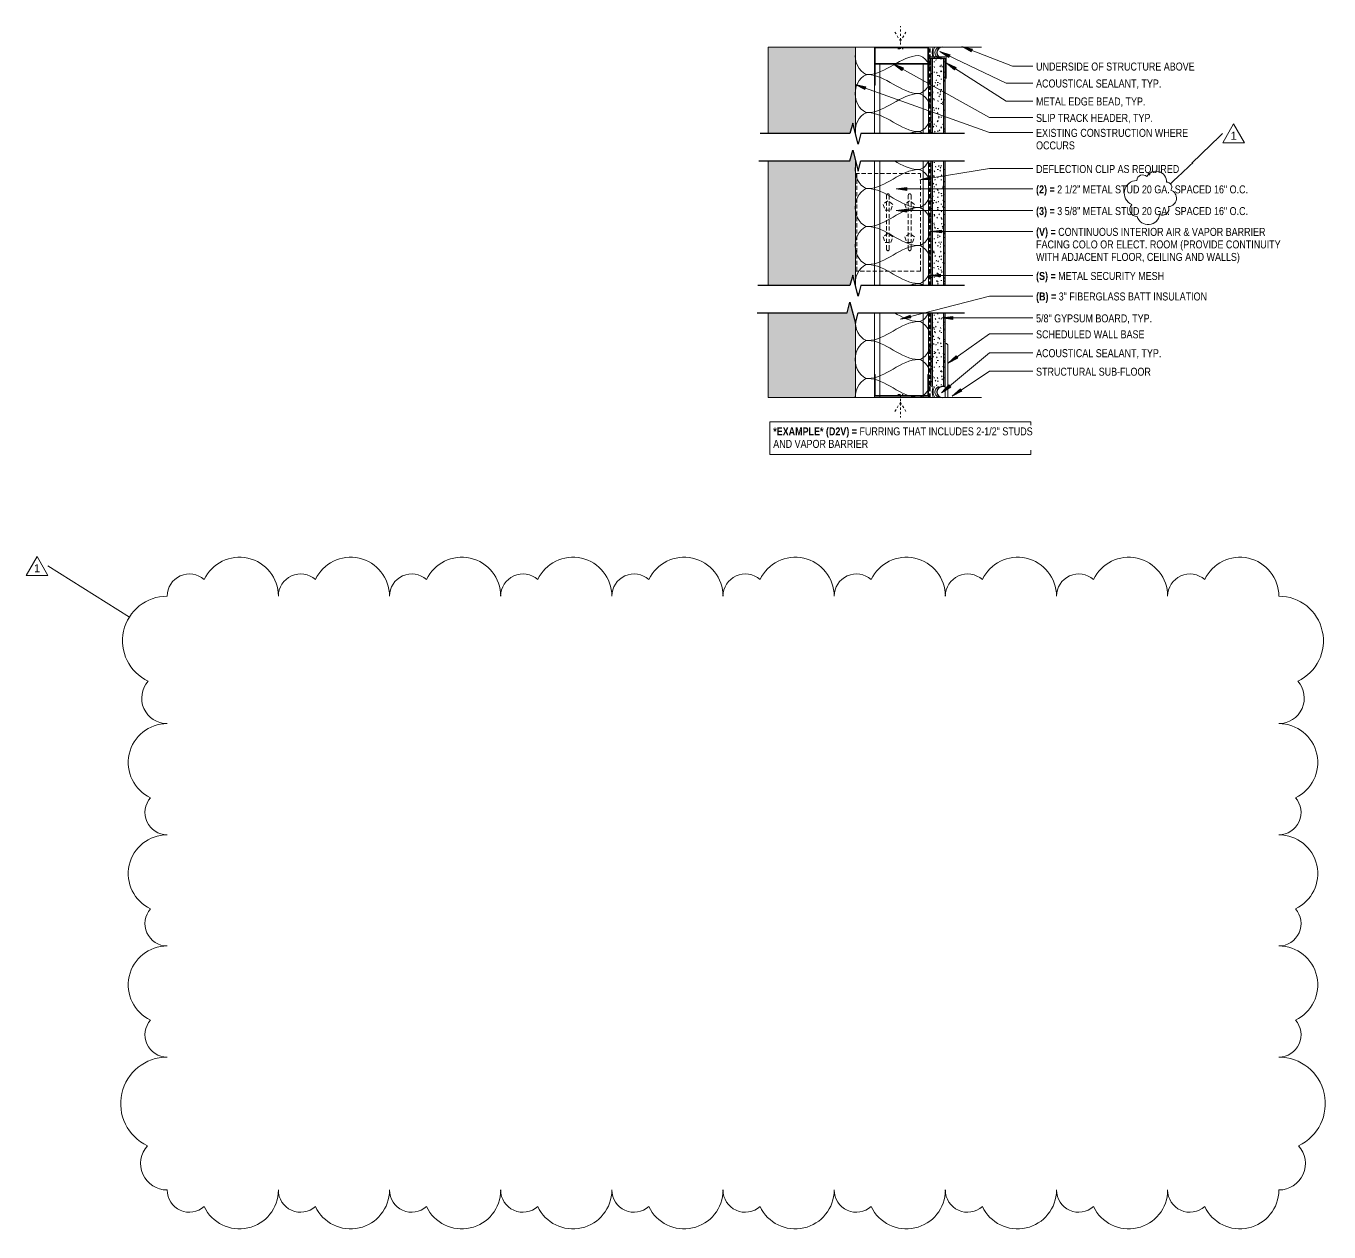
# Model space of a CAD drawing. Header units: inches. Extents: x 28 to 702, y -40 to 115.
# Drawn here: x 28 to 88, y 20.3 to 75.8 of the extents above; entities that cross this region are included whole.
import ezdxf

# ---------------------------------------------------------------- set-up
doc = ezdxf.new("R2010")
doc.units = ezdxf.units.IN
doc.header["$MEASUREMENT"] = 0
doc.linetypes.add('Hidden', pattern=[0.28125, 0.1875, -0.09375])
doc.linetypes.add('Hidden 1_16_', pattern=[0.09375, 0.0625, -0.03125])
for name, color, linetype, lineweight in [('A-DETL', 90, 'Continuous', 9), ('A-DETL-GENF', 92, 'Continuous', 9), ('A-DETL-HDLN', 90, 'Hidden', 9), ('A-DETL-MEDM', 33, 'Continuous', 30), ('A-DETL-THIN', 151, 'Continuous', 18), ('A-DETL-WIDE', 214, 'Continuous', 18), ('G-ANNO-REVC', 71, 'Continuous', 9), ('G-ANNO-REVC-IDEN', 71, 'Continuous', 9), ('G-ANNO-TEXT', 231, 'Continuous', 9)]:
    doc.layers.add(name, color=color, linetype=linetype, lineweight=lineweight)
doc.styles.add('Arial', font='arial.ttf', dxfattribs={"width": 0.8, "height": 0.368825})
doc.styles.add('Arial_1', font='arial.ttf', dxfattribs={"height": 0.368825})

# ---------------------------------------------------------------- blocks, each defined once
blk = doc.blocks.new('Caulking-Section - 1_2_-10811-TYPE D2_ D3 - V_S_B INTERIOR FURRED PTN_')
at = {"layer": 'A-DETL-GENF'}
for centre, radius, start, end in [((0.125, 0.25), 0.271, 292.61986, 67.38014), ((0.063, 0.25), 0.417, 323.1301, 36.8699), ((-0.25, 0.25), 0.771, 341.07536, 18.92464)]:
    blk.add_arc(centre, radius, start, end, dxfattribs=at)
at = {"layer": 'A-DETL-MEDM'}
blk.add_arc((0.063, 0.25), 0.25, 270, 90, dxfattribs=at)
blk = doc.blocks.new('Gypsum Wallboard-Section1 - 5_8_-10816-TYPE D2_ D3 - V_S_B INTERIOR FURRED PTN_')
at = {"layer": 'A-DETL-GENF'}
h = blk.add_hatch(dxfattribs=at)
h.set_pattern_fill('FP_1', color=256, style=0, pattern_type=2)
h.set_pattern_definition([(270, (-59.235, 69.701), (0.16, -0.64), [0.053, -0.427, 0.053, -0.427, -2.56]), (270, (-59.235, 69.701), (0.16, -0.64), [-0.96, 0.053, -0.907, 0.053, -0.427, -1.12]), (270, (-59.235, 69.701), (0.16, -0.64), [-2.4, 0.053, -0.267, 0.053, -0.747]), (30, (-59.155, 69.461), (0.47425626, 0.45856406), [0.053, -0.427, 0.053, -0.427, -2.56]), (30, (-59.155, 69.461), (0.47425626, 0.45856406), [-0.96, 0.053, -0.907, 0.053, -0.427, -1.12]), (30, (-59.155, 69.461), (0.47425626, 0.45856406), [-2.4, 0.053, -0.267, 0.053, -0.747]), (150, (-58.835, 69.381), (-0.63425626, 0.18143594), [0.053, -0.427, 0.053, -0.427, -2.56]), (150, (-58.835, 69.381), (-0.63425626, 0.18143594), [-0.96, 0.053, -0.907, 0.053, -0.427, -1.12]), (150, (-58.835, 69.381), (-0.63425626, 0.18143594), [-2.4, 0.053, -0.267, 0.053, -0.747])])
h.paths.add_polyline_path([(0, 0), (0, -0.625), (3.407, -0.625), (3.407, 0), (0.001, 0)], flags=0)
h.paths.add_polyline_path([(4.657, -0.383), (4.657, -0.625), (10.407, -0.625), (10.407, 0), (4.657, 0), (4.657, -0.331)], flags=0)
h.paths.add_polyline_path([(11.657, 0), (11.657, -0.625), (15.139, -0.625), (15.139, 0)], flags=0)
for p, q in [((0, -0.062), (3.407, -0.062)), ((0, -0.563), (3.407, -0.563)), ((4.657, -0.062), (10.407, -0.062)), ((4.657, -0.563), (10.407, -0.563)), ((11.657, -0.062), (15.139, -0.062)), ((11.657, -0.563), (15.139, -0.563))]:
    blk.add_line(p, q, dxfattribs=at)
at = {"layer": 'A-DETL-MEDM'}
for p, q in [((0, 0), (3.407, 0)), ((0, -0.008), (0, 0)), ((4.657, 0), (10.407, 0)), ((11.657, 0), (15.139, 0)), ((15.139, 0), (15.139, -0.625)), ((0, -0.625), (0, -0.508)), ((3.407, -0.625), (0, -0.625)), ((10.407, -0.625), (4.657, -0.625)), ((15.139, -0.625), (11.657, -0.625))]:
    blk.add_line(p, q, dxfattribs=at)
blk = doc.blocks.new('LGF - C Studs-Side - 2 1_2_-10814-TYPE D2_ D3 - V_S_B INTERIOR FURRED PTN_')
at = {"layer": 'A-DETL-GENF'}
for p, q in [((0.082, 2.5), (0, 2.5)), ((0, 2.5), (0, 0)), ((3.907, 2.5), (1.059, 2.5)), ((10.907, 2.5), (5.157, 2.5)), ((14.389, 2.5), (12.157, 2.5)), ((0, 2.25), (0.059, 2.25)), ((0.094, 2.25), (3.907, 2.25)), ((5.157, 2.25), (10.907, 2.25)), ((12.157, 2.25), (15.354, 2.25)), ((0.059, 0.25), (0, 0.25)), ((0, 0), (0.082, 0)), ((3.907, 0.25), (0.094, 0.25)), ((1.059, 0), (3.907, 0)), ((10.907, 0.25), (5.157, 0.25)), ((5.157, 0), (10.907, 0)), ((15.354, 0.25), (12.157, 0.25)), ((12.157, 0), (14.389, 0))]:
    blk.add_line(p, q, dxfattribs=at)
blk = doc.blocks.new('Channel Studs-Section - 2 1_2_-8361-TYPE D2_ D3 - V_S_B INTERIOR FURRED PTN_')
at = {"layer": 'A-DETL-GENF'}
for p, q in [((-1.256, -1.235), (-1.291, -1.235)), ((-1.291, -1.235), (-1.291, -1.985)), ((-1.256, -1.985), (-1.256, -1.235)), ((1.209, -1.235), (1.174, -1.235)), ((1.174, -1.235), (1.174, -1.985)), ((1.209, -1.985), (1.209, -1.235)), ((1.174, -2.2), (-1.256, -2.2)), ((-1.256, -2.235), (1.174, -2.235))]:
    blk.add_line(p, q, dxfattribs=at)
blk = doc.blocks.new('Channel Studs-Section - 2 1_2_-V1-TYPE D2_ D3 - V_S_B INTERIOR FURRED PTN_')
at = {"layer": 'A-DETL-GENF'}
for p, q in [((-1.256, -1.235), (-1.291, -1.235)), ((-1.291, -1.235), (-1.291, -2.204)), ((-1.256, -2.2), (-1.256, -1.235)), ((1.209, -1.235), (1.174, -1.235)), ((1.174, -1.235), (1.174, -2.2)), ((1.209, -2.204), (1.209, -1.235)), ((-1.26, -2.235), (1.177, -2.235)), ((1.174, -2.2), (-1.256, -2.2))]:
    blk.add_line(p, q, dxfattribs=at)
for centre, radius, start, end in [((-1.26, -2.204), 0.0312, 180, 270), ((1.177, -2.204), 0.0313, 270, 0)]:
    blk.add_arc(centre, radius, start, end, dxfattribs=at)
blk = doc.blocks.new('Resilient Flat Base-Section - 2 1_2_-8343-TYPE D2_ D3 - V_S_B INTERIOR FURRED PTN_')
at = {"layer": 'A-DETL-GENF'}
for p, q in [((-1.291, 0.234), (-1.291, -2.266)), ((-1.166, -2.266), (-1.166, 0.109)), ((-1.291, -2.266), (-1.166, -2.266))]:
    blk.add_line(p, q, dxfattribs=at)
blk.add_arc((-1.291, 0.109), 0.125, 360, 90, dxfattribs=at)
blk = doc.blocks.new('Channel Studs-Section - 2 1_2_-10815-TYPE D2_ D3 - V_S_B INTERIOR FURRED PTN_')
at = {"layer": 'A-DETL-GENF'}
for p, q in [((-1.291, 2.204), (-1.291, 1.235)), ((1.177, 2.235), (-1.26, 2.235)), ((-1.256, 1.235), (-1.256, 2.2)), ((-1.256, 2.2), (1.174, 2.2)), ((1.174, 2.2), (1.174, 1.235)), ((1.209, 1.235), (1.209, 2.204)), ((-1.291, 1.235), (-1.256, 1.235)), ((1.174, 1.235), (1.209, 1.235))]:
    blk.add_line(p, q, dxfattribs=at)
for centre, start, end in [((-1.26, 2.204), 90, 180), ((1.177, 2.204), 0, 90)]:
    blk.add_arc(centre, 0.0312, start, end, dxfattribs=at)
blk = doc.blocks.new('Break Line1 - Break Line-10818-TYPE D2_ D3 - V_S_B INTERIOR FURRED PTN_')
at = {"layer": 'A-DETL-MEDM'}
for p, q in [((-5.033, 0), (-0.25, 0)), ((-0.25, 0), (-0.125, 0.484)), ((-0.125, 0.484), (0.125, -0.484)), ((0.125, -0.484), (0.25, 0)), ((0.25, 0), (4.386, 0))]:
    blk.add_line(p, q, dxfattribs=at)
blk = doc.blocks.new('Break Line1 - Break Line-10817-TYPE D2_ D3 - V_S_B INTERIOR FURRED PTN_')
at = {"layer": 'A-DETL-MEDM'}
for p, q in [((-4.454, 0), (-0.25, 0)), ((-0.25, 0), (-0.125, 0.484)), ((-0.125, 0.484), (0.125, -0.484)), ((0.125, -0.484), (0.25, 0)), ((0.25, 0), (5.033, 0))]:
    blk.add_line(p, q, dxfattribs=at)
blk = doc.blocks.new('Break Line1 - Break Line-10812-TYPE D2_ D3 - V_S_B INTERIOR FURRED PTN_')
at = {"layer": 'A-DETL-MEDM'}
for p, q in [((-4.397, 0), (-0.25, 0)), ((-0.25, 0), (-0.125, 0.484)), ((-0.125, 0.484), (0.125, -0.484)), ((0.125, -0.484), (0.25, 0)), ((0.25, 0), (5.158, 0))]:
    blk.add_line(p, q, dxfattribs=at)
blk = doc.blocks.new('Break Line1 - Break Line-10813-TYPE D2_ D3 - V_S_B INTERIOR FURRED PTN_')
at = {"layer": 'A-DETL-MEDM'}
for p, q in [((-5.033, 0), (-0.25, 0)), ((-0.25, 0), (-0.125, 0.484)), ((-0.125, 0.484), (0.125, -0.484)), ((0.125, -0.484), (0.25, 0)), ((0.25, 0), (4.488, 0))]:
    blk.add_line(p, q, dxfattribs=at)
blk = doc.blocks.new('Family - ___-3087-TYPE D2_ D3 - V_S_B INTERIOR FURRED PTN_')
at = {"layer": 'G-ANNO-REVC'}
for centre, radius, start, end in [((80.06, 68.68), 0.481, 356.63354, 151.42477), ((79.177, 68.15), 0.582, 90.81265, 245.60389), ((79.443, 68.716), 0.275, 44.82322, 176.63354), ((80.56, 68.427), 0.226, 323.17423, 94.98454), ((80.604, 67.921), 0.395, 274.98454, 69.77578), ((79.188, 67.402), 0.333, 139.00234, 270.81265), ((80.349, 67.436), 0.303, 245.77873, 17.58905), ((79.699, 67.23), 0.531, 197.58905, 352.38028)]:
    blk.add_arc(centre, radius, start, end, dxfattribs=at)
blk = doc.blocks.new('Revision Tag - Revision Tag-8476-TYPE D2_ D3 - V_S_B INTERIOR FURRED PTN_')
at = {"layer": 'G-ANNO-REVC-IDEN'}
for p, q in [((0, 0.138), (-0.126, -0.08)), ((0, 0.138), (0.126, -0.08)), ((-0.126, -0.08), (0.126, -0.08))]:
    blk.add_line(p, q, dxfattribs=at)
blk = doc.blocks.new('Family - ___-3101-TYPE D2_ D3 - V_S_B INTERIOR FURRED PTN_')
at = {"layer": 'G-ANNO-REVC'}
for centre, radius, start, end in [((37.83, 49.581), 1.793, 360, 154.79123), ((42.951, 49.581), 1.793, 360, 154.79123), ((48.073, 49.581), 1.793, 360, 154.79123), ((53.194, 49.581), 1.793, 360, 154.79123), ((58.316, 49.581), 1.793, 360, 154.79123), ((63.437, 49.581), 1.793, 360, 154.79123), ((68.559, 49.581), 1.793, 360, 154.79123), ((73.68, 49.581), 1.793, 360, 154.79123), ((78.801, 49.581), 1.793, 360, 154.79123), ((83.923, 49.581), 1.793, 360, 154.79123), ((35.525, 49.581), 1.024, 48.18969, 180), ((40.646, 49.581), 1.024, 48.18969, 180), ((45.768, 49.581), 1.024, 48.18969, 180), ((50.889, 49.581), 1.024, 48.18969, 180), ((56.011, 49.581), 1.024, 48.18969, 180), ((61.132, 49.581), 1.024, 48.18969, 180), ((66.254, 49.581), 1.024, 48.18969, 180), ((71.375, 49.581), 1.024, 48.18969, 180), ((76.497, 49.581), 1.024, 48.18969, 180), ((81.618, 49.581), 1.024, 48.18969, 180), ((34.501, 47.526), 2.055, 90, 244.79123), ((85.715, 47.526), 2.055, 295.20877, 90), ((34.501, 44.884), 1.174, 138.18969, 270), ((85.715, 44.884), 1.174, 270, 41.81031), ((34.501, 41.917), 1.793, 90, 244.79123), ((85.715, 41.917), 1.793, 295.20877, 90), ((34.501, 39.613), 1.024, 138.18969, 270), ((85.715, 39.613), 1.024, 270, 41.81031), ((34.501, 36.796), 1.793, 90, 244.79123), ((85.715, 36.796), 1.793, 295.20877, 90), ((34.501, 34.491), 1.024, 138.18969, 270), ((85.715, 34.491), 1.024, 270, 41.81031), ((34.501, 31.674), 1.793, 90, 244.79123), ((85.715, 31.674), 1.793, 295.20877, 90), ((34.501, 29.37), 1.024, 138.18969, 270), ((85.715, 29.37), 1.024, 270, 41.81031), ((34.501, 26.203), 2.143, 90, 244.79123), ((85.715, 26.203), 2.143, 295.20877, 90), ((34.501, 23.448), 1.224, 138.18969, 270), ((85.715, 23.448), 1.224, 270, 41.81031), ((35.525, 22.224), 1.024, 180, 311.81031), ((37.83, 22.224), 1.793, 205.20877, 360), ((40.646, 22.224), 1.024, 180, 311.81031), ((42.951, 22.224), 1.793, 205.20877, 360), ((45.768, 22.224), 1.024, 180, 311.81031), ((48.073, 22.224), 1.793, 205.20877, 360), ((50.889, 22.224), 1.024, 180, 311.81031), ((53.194, 22.224), 1.793, 205.20877, 360), ((56.011, 22.224), 1.024, 180, 311.81031), ((58.316, 22.224), 1.793, 205.20877, 360), ((61.132, 22.224), 1.024, 180, 311.81031), ((63.437, 22.224), 1.793, 205.20877, 360), ((66.254, 22.224), 1.024, 180, 311.81031), ((68.559, 22.224), 1.793, 205.20877, 360), ((71.375, 22.224), 1.024, 180, 311.81031), ((73.68, 22.224), 1.793, 205.20877, 360), ((76.497, 22.224), 1.024, 180, 311.81031), ((78.801, 22.224), 1.793, 205.20877, 360), ((81.618, 22.224), 1.024, 180, 311.81031), ((83.923, 22.224), 1.793, 205.20877, 360)]:
    blk.add_arc(centre, radius, start, end, dxfattribs=at)

msp = doc.modelspace()

# ---------------------------------------------------------------- hatches: boundary and pattern name
at = {"layer": 'A-DETL-GENF'}
h = msp.add_hatch(color=8, dxfattribs=at)
h.paths.add_polyline_path([(62.194048, 58.734653), (66.208437, 58.734653), (66.208437, 62.157667), (65.958437, 63.12502), (65.833437, 62.641344), (62.194048, 62.641344), (62.194048, 58.755695)], flags=0)
h.paths.add_polyline_path([(65.958437, 63.891344), (66.083437, 64.37502), (66.208437, 63.891344), (66.208437, 69.641344), (66.083437, 70.12502), (65.958437, 69.641344), (62.194048, 69.641344), (62.194048, 63.891344), (65.833437, 63.891344)], flags=0)
h.paths.add_polyline_path([(62.194048, 70.891344), (65.958437, 70.891344), (66.083437, 71.37502), (66.208437, 70.891344), (66.208437, 74.874066), (62.194048, 74.874066)], flags=0)
at = {"layer": 'G-ANNO-TEXT'}
for points in [[(70.095892, 74.673929), (70.519191, 74.399792), (70.575719, 74.518691)], [(71.105976, 74.897949), (71.549172, 74.657303), (71.596354, 74.78021)], [(67.949365, 74.107483), (68.354256, 73.806824), (68.418276, 73.921862)], [(70.390584, 74.156352), (70.776549, 73.831754), (70.84741, 73.942709)], [(66.195114, 73.160094), (66.643857, 72.929957), (66.68813, 73.053942)], [(69.178066, 68.759135), (69.682155, 68.774196), (69.661081, 68.904151)], [(68.081576, 68.342341), (68.581576, 68.276515), (68.581576, 68.408167)], [(68.081576, 67.343447), (68.581576, 67.277621), (68.581576, 67.409273)], [(69.686117, 66.384791), (70.186117, 66.318965), (70.186117, 66.450617)], [(69.625333, 64.353541), (70.125333, 64.287715), (70.125333, 64.419367)], [(68.264027, 62.338693), (68.764542, 62.40048), (68.731495, 62.527918)], [(70.193767, 62.399955), (70.693767, 62.334129), (70.693767, 62.465781)], [(70.48006, 60.320299), (70.927051, 60.55382), (70.851381, 60.661553)], [(70.178347, 58.944986), (70.604194, 59.215148), (70.519761, 59.31616)], [(70.663358, 58.801711), (71.117025, 59.021981), (71.044557, 59.131893)]]:
    msp.add_hatch(color=7, dxfattribs=at).paths.add_polyline_path(points, flags=0)

# ---------------------------------------------------------------- linework, layer by layer
at = {"layer": 'A-DETL', "linetype": 'Hidden 1_16_', "lineweight": 18}
for p, q in [((68.282582, 74.79117), (68.282582, 75.846763)), ((68.282582, 75.138322), (68.017649, 75.5972)), ((68.282582, 75.138322), (68.547515, 75.5972)), ((68.157582, 74.79117), (68.407582, 74.79117)), ((68.157582, 58.868271), (68.407408, 58.868271)), ((68.282582, 58.868271), (68.282582, 57.812677)), ((68.282582, 58.521119), (68.017649, 58.062241)), ((68.282582, 58.521119), (68.547515, 58.062241))]:
    msp.add_line(p, q, dxfattribs=at)
at = {"layer": 'A-DETL'}
for points in [[(66.781545, 73.609653), (66.506559, 73.609653), (66.198212, 74.072174), (66.198212, 74.484653)], [(69.114879, 74.484653), (68.313164, 74.484653), (67.58326, 73.609653), (66.781545, 73.609653)], [(69.114879, 72.734653), (69.389865, 72.734653), (70.006559, 73.609653), (69.389865, 74.484653), (69.114879, 74.484653)], [(66.781545, 71.859653), (66.506559, 71.859653), (65.889865, 72.734653), (66.506559, 73.609653), (66.781545, 73.609653)], [(66.781545, 73.609653), (67.58326, 73.609653), (68.313164, 72.734653), (69.114879, 72.734653)], [(69.114879, 72.734653), (68.313164, 72.734653), (67.58326, 71.859653), (66.781545, 71.859653)], [(69.114879, 70.984653), (69.389865, 70.984653), (70.006559, 71.859653), (69.389865, 72.734653), (69.114879, 72.734653)], [(66.781545, 71.859653), (67.58326, 71.859653), (68.313164, 70.984653), (69.114879, 70.984653)], [(69.114879, 70.984653), (68.95568, 70.984653), (68.799312, 70.95015), (68.644652, 70.894848)], [(69.341042, 70.895393), (69.267821, 70.951914), (69.190101, 70.984653), (69.114879, 70.984653)], [(66.343486, 70.452595), (66.324829, 70.485331), (66.306216, 70.520812), (66.288754, 70.557968)], [(68.002365, 69.641239), (68.367257, 69.433265), (68.732918, 69.234653), (69.114879, 69.234653)], [(69.114879, 69.234653), (69.286793, 69.234653), (69.471746, 69.405646), (69.586243, 69.640733)], [(69.114879, 69.234653), (68.313164, 69.234653), (67.58326, 68.359653), (66.781545, 68.359653)], [(69.114879, 67.484653), (69.389865, 67.484653), (70.006559, 68.359653), (69.389865, 69.234653), (69.114879, 69.234653)], [(66.781545, 66.609653), (66.506559, 66.609653), (65.889865, 67.484653), (66.506559, 68.359653), (66.781545, 68.359653)], [(66.781545, 68.359653), (67.58326, 68.359653), (68.313164, 67.484653), (69.114879, 67.484653)], [(69.114879, 67.484653), (68.313164, 67.484653), (67.58326, 66.609653), (66.781545, 66.609653)], [(69.114879, 65.734653), (69.389865, 65.734653), (70.006559, 66.609653), (69.389865, 67.484653), (69.114879, 67.484653)], [(66.781545, 64.859653), (66.506559, 64.859653), (65.889865, 65.734653), (66.506559, 66.609653), (66.781545, 66.609653)], [(66.781545, 66.609653), (67.58326, 66.609653), (68.313164, 65.734653), (69.114879, 65.734653)], [(69.114879, 65.734653), (68.313164, 65.734653), (67.58326, 64.859653), (66.781545, 64.859653)], [(69.114879, 63.984653), (69.389865, 63.984653), (70.006559, 64.859653), (69.389865, 65.734653), (69.114879, 65.734653)], [(66.781545, 64.859653), (67.58326, 64.859653), (68.313164, 63.984653), (69.114879, 63.984653)], [(69.114879, 63.984653), (68.95568, 63.984653), (68.799312, 63.95015), (68.644652, 63.894848)], [(69.341042, 63.895393), (69.267821, 63.951914), (69.190101, 63.984653), (69.114879, 63.984653)], [(66.343486, 63.452595), (66.324829, 63.485331), (66.306216, 63.520812), (66.288754, 63.557968)], [(68.002365, 62.641239), (68.367257, 62.433265), (68.732918, 62.234653), (69.114879, 62.234653)], [(69.114879, 62.234653), (69.286793, 62.234653), (69.471746, 62.405646), (69.586243, 62.640733)], [(66.781545, 61.359653), (66.518735, 61.359653), (66.225451, 61.759269), (66.199996, 62.176579)], [(69.114879, 62.234653), (68.313164, 62.234653), (67.58326, 61.359653), (66.781545, 61.359653)], [(69.114879, 60.484653), (69.389865, 60.484653), (70.006559, 61.359653), (69.389865, 62.234653), (69.114879, 62.234653)], [(66.781545, 59.609653), (66.506559, 59.609653), (65.889865, 60.484653), (66.506559, 61.359653), (66.781545, 61.359653)], [(66.781545, 61.359653), (67.58326, 61.359653), (68.313164, 60.484653), (69.114879, 60.484653)], [(69.114879, 60.484653), (68.313164, 60.484653), (67.58326, 59.609653), (66.781545, 59.609653)], [(69.114879, 58.734653), (69.389865, 58.734653), (70.006559, 59.609653), (69.389865, 60.484653), (69.114879, 60.484653)], [(66.198212, 58.734653), (66.198212, 59.147132), (66.506559, 59.609653), (66.781545, 59.609653)], [(66.781545, 59.609653), (67.58326, 59.609653), (68.313164, 58.734653), (69.114879, 58.734653)]]:
    msp.add_open_spline(points, degree=3, dxfattribs=at)
for points, knots in [([(66.201127, 70.910265), (66.199205, 70.935008), (66.180717, 71.39733), (66.506559, 71.859653), (66.781545, 71.859653)], [1.3339754, 1.3339754, 1.3339754, 1.3339754, 1.414213562, 2.828427125, 2.828427125, 2.828427125, 2.828427125]), ([(66.781545, 68.359653), (66.506559, 68.359653), (66.130522, 68.893195), (66.213072, 69.426737), (66.239176, 69.518151)], [0, 0, 0, 0, 1.414213562, 1.724669618, 1.724669618, 1.724669618, 1.724669618]), ([(66.201127, 63.910265), (66.199205, 63.935008), (66.180717, 64.39733), (66.506559, 64.859653), (66.781545, 64.859653)], [1.3339754, 1.3339754, 1.3339754, 1.3339754, 1.414213562, 2.828427125, 2.828427125, 2.828427125, 2.828427125])]:
    msp.add_open_spline(points, degree=3, knots=knots, dxfattribs=at)
at = {"layer": 'A-DETL-HDLN'}
for p, q in [((69.614687, 70.891344), (69.614687, 74.874066)), ((69.648298, 70.891344), (69.648298, 74.874066)), ((69.614687, 63.891344), (69.614687, 69.641344)), ((69.648298, 63.891344), (69.648298, 69.641344)), ((66.208437, 69.05937), (69.208437, 69.05937)), ((66.208437, 64.55937), (66.208437, 69.05937)), ((66.270937, 69.05937), (66.270937, 64.55937)), ((69.208437, 69.05937), (69.208437, 64.55937)), ((67.645937, 68.05937), (67.645937, 65.55937)), ((67.645937, 68.05937), (67.645937, 65.55937)), ((67.770937, 65.55937), (67.770937, 68.05937)), ((68.645937, 68.05937), (68.645937, 65.55937)), ((68.770937, 65.55937), (68.770937, 68.05937)), ((67.708437, 67.791133), (67.488018, 67.630989)), ((67.488018, 67.630989), (67.572211, 67.37187)), ((67.572211, 67.37187), (67.844664, 67.37187)), ((67.928857, 67.630989), (67.708437, 67.791133)), ((67.844664, 67.37187), (67.928857, 67.630989)), ((68.708437, 67.791133), (68.488018, 67.630989)), ((68.488018, 67.630989), (68.572211, 67.37187)), ((68.572211, 67.37187), (68.844664, 67.37187)), ((68.928857, 67.630989), (68.708437, 67.791133)), ((68.844664, 67.37187), (68.928857, 67.630989)), ((67.708437, 66.291133), (67.488018, 66.130989)), ((67.488018, 66.130989), (67.572211, 65.87187)), ((67.928857, 66.130989), (67.708437, 66.291133)), ((67.844664, 65.87187), (67.928857, 66.130989)), ((68.708437, 66.291133), (68.488018, 66.130989)), ((68.488018, 66.130989), (68.572211, 65.87187)), ((68.928857, 66.130989), (68.708437, 66.291133)), ((68.844664, 65.87187), (68.928857, 66.130989)), ((67.572211, 65.87187), (67.844664, 65.87187)), ((68.572211, 65.87187), (68.844664, 65.87187)), ((69.208437, 64.55937), (66.208437, 64.55937)), ((69.614687, 58.734653), (69.614687, 62.641344)), ((69.648298, 58.734653), (69.648298, 62.641344))]:
    msp.add_line(p, q, dxfattribs=at)
for centre, start, end in [((67.708437, 68.05937), 0, 180), ((68.708437, 68.05937), 0, 180), ((67.708437, 65.55937), 180, 0), ((68.708437, 65.55937), 180, 0)]:
    msp.add_arc(centre, 0.0625, start, end, dxfattribs=at)
at = {"layer": 'A-DETL-THIN'}
for p, q in [((66.208437, 74.874066), (62.194048, 74.874066)), ((62.194048, 74.874066), (62.194048, 70.891344)), ((66.208437, 70.891344), (66.208437, 74.874066)), ((69.638125, 74.436566), (70.388125, 74.436566)), ((69.638125, 74.186566), (69.638125, 74.436566)), ((70.388125, 74.436566), (70.388125, 73.436566)), ((62.194048, 69.641344), (62.194048, 63.891344)), ((66.208437, 63.891344), (66.208437, 69.641344)), ((62.194048, 62.641344), (62.194048, 58.734653)), ((66.208437, 58.734653), (66.208437, 62.157667)), ((62.194048, 58.734653), (66.208437, 58.734653))]:
    msp.add_line(p, q, dxfattribs=at)
at = {"layer": 'A-DETL-WIDE'}
for p, q in [((72.020937, 74.874066), (62.194048, 74.874066)), ((72.020937, 58.734653), (62.194048, 58.734653))]:
    msp.add_line(p, q, dxfattribs=at)
at = {"layer": 'G-ANNO-REVC-IDEN'}
msp.add_line((32.7603, 48.618925), (29.009587, 50.973919), dxfattribs=at)
at = {"layer": 'G-ANNO-TEXT', "color": 7}
for p, q in [((70.095892, 74.673929), (70.519191, 74.399792)), ((70.575719, 74.518691), (70.095892, 74.673929)), ((70.095892, 74.673929), (73.152051, 73.220934)), ((70.519191, 74.399792), (70.575719, 74.518691)), ((71.105976, 74.897949), (71.549172, 74.657303)), ((71.596354, 74.78021), (71.105976, 74.897949)), ((71.105976, 74.897949), (73.441995, 74.001186)), ((71.549172, 74.657303), (71.596354, 74.78021)), ((67.949365, 74.107483), (68.354256, 73.806824)), ((68.418276, 73.921862), (67.949365, 74.107483)), ((67.949365, 74.107483), (72.393736, 71.634144)), ((68.354256, 73.806824), (68.418276, 73.921862)), ((70.390584, 74.156352), (70.776549, 73.831754)), ((70.84741, 73.942709), (70.390584, 74.156352)), ((70.390584, 74.156352), (73.152051, 72.392764)), ((70.776549, 73.831754), (70.84741, 73.942709)), ((73.441995, 74.001186), (74.376214, 74.001186)), ((66.195114, 73.160094), (66.643857, 72.929957)), ((66.68813, 73.053942), (66.195114, 73.160094)), ((66.195114, 73.160094), (72.393736, 70.946644)), ((66.643857, 72.929957), (66.68813, 73.053942)), ((73.152051, 73.220934), (74.376214, 73.220934)), ((73.152051, 72.392764), (74.376214, 72.392764)), ((72.393736, 71.634144), (74.376214, 71.634144)), ((72.393736, 70.946644), (74.376214, 70.946644)), ((69.178066, 68.759135), (72.393736, 69.280611)), ((72.393736, 69.280611), (74.376214, 69.280611)), ((69.661081, 68.904151), (69.178066, 68.759135)), ((69.178066, 68.759135), (69.682155, 68.774196)), ((69.682155, 68.774196), (69.661081, 68.904151)), ((68.581576, 68.408167), (68.081576, 68.342341)), ((68.081576, 68.342341), (68.581576, 68.276515)), ((68.081576, 68.342341), (74.376214, 68.342341)), ((68.581576, 68.276515), (68.581576, 68.408167)), ((68.581576, 67.409273), (68.081576, 67.343447)), ((68.081576, 67.343447), (68.581576, 67.277621)), ((68.081576, 67.343447), (74.376214, 67.343447)), ((68.581576, 67.277621), (68.581576, 67.409273)), ((70.186117, 66.450617), (69.686117, 66.384791)), ((69.686117, 66.384791), (70.186117, 66.318965)), ((69.686117, 66.384791), (74.376214, 66.384791)), ((70.186117, 66.318965), (70.186117, 66.450617)), ((70.125333, 64.419367), (69.625333, 64.353541)), ((69.625333, 64.353541), (70.125333, 64.287715)), ((69.625333, 64.353541), (74.376214, 64.353541)), ((70.125333, 64.287715), (70.125333, 64.419367)), ((68.264027, 62.338693), (72.393736, 63.409586)), ((72.393736, 63.409586), (74.376214, 63.409586)), ((68.731495, 62.527918), (68.264027, 62.338693)), ((68.764542, 62.40048), (68.731495, 62.527918)), ((70.693767, 62.465781), (70.193767, 62.399955)), ((70.693767, 62.334129), (70.693767, 62.465781)), ((68.264027, 62.338693), (68.764542, 62.40048)), ((70.193767, 62.399955), (70.693767, 62.334129)), ((70.193767, 62.399955), (74.376214, 62.399955)), ((70.48006, 60.320299), (72.393736, 61.664446)), ((72.393736, 61.664446), (74.376214, 61.664446)), ((70.178347, 58.944986), (72.393736, 60.796783)), ((70.851381, 60.661553), (70.48006, 60.320299)), ((70.927051, 60.55382), (70.851381, 60.661553)), ((72.393736, 60.796783), (74.376214, 60.796783)), ((70.48006, 60.320299), (70.927051, 60.55382)), ((70.663358, 58.801711), (72.393736, 59.942601)), ((72.393736, 59.942601), (74.376214, 59.942601)), ((70.519761, 59.31616), (70.178347, 58.944986)), ((70.178347, 58.944986), (70.604194, 59.215148)), ((70.604194, 59.215148), (70.519761, 59.31616)), ((71.044557, 59.131893), (70.663358, 58.801711)), ((70.663358, 58.801711), (71.117025, 59.021981)), ((71.117025, 59.021981), (71.044557, 59.131893))]:
    msp.add_line(p, q, dxfattribs=at)
at = {"layer": 'G-ANNO-TEXT', "color": 7, "flags": 128}
msp.add_lwpolyline([(62.266994, 57.61355), (74.295435, 57.61355), (74.295435, 56.112588), (62.266994, 56.112588)], close=True, dxfattribs=at)

# ---------------------------------------------------------------- block references
at = {"layer": 'A-DETL-GENF'}
for name, p, rotation in [('Channel Studs-Section - 2 1_2_-V1-TYPE D2_ D3 - V_S_B INTERIOR FURRED PTN_', (68.292127, 72.639211), 180), ('Caulking-Section - 1_2_-10811-TYPE D2_ D3 - V_S_B INTERIOR FURRED PTN_', (70.271236, 74.874066), 180), ('Channel Studs-Section - 2 1_2_-8361-TYPE D2_ D3 - V_S_B INTERIOR FURRED PTN_', (68.292127, 71.889211), 180), ('LGF - C Studs-Side - 2 1_2_-10814-TYPE D2_ D3 - V_S_B INTERIOR FURRED PTN_', (69.583437, 58.734653), 89.99999999999993), ('Gypsum Wallboard-Section1 - 5_8_-10816-TYPE D2_ D3 - V_S_B INTERIOR FURRED PTN_', (69.700625, 59.234653), 90.00000000000017), ('Break Line1 - Break Line-10818-TYPE D2_ D3 - V_S_B INTERIOR FURRED PTN_', (66.208437, 70.891344), 180), ('Break Line1 - Break Line-10813-TYPE D2_ D3 - V_S_B INTERIOR FURRED PTN_', (66.208437, 63.891344), 180), ('Channel Studs-Section - 2 1_2_-10815-TYPE D2_ D3 - V_S_B INTERIOR FURRED PTN_', (68.292127, 61.028476), 180), ('Caulking-Section - 1_2_-10811-TYPE D2_ D3 - V_S_B INTERIOR FURRED PTN_', (70.271236, 59.234653), 180)]:
    msp.add_blockref(name, p, dxfattribs=dict(at, rotation=rotation))
for name, p in [('Break Line1 - Break Line-10817-TYPE D2_ D3 - V_S_B INTERIOR FURRED PTN_', (66.208437, 69.641344)), ('Break Line1 - Break Line-10812-TYPE D2_ D3 - V_S_B INTERIOR FURRED PTN_', (66.083437, 62.641344)), ('Resilient Flat Base-Section - 2 1_2_-8343-TYPE D2_ D3 - V_S_B INTERIOR FURRED PTN_', (71.640373, 61.000757))]:
    msp.add_blockref(name, p, dxfattribs=at)
at = {"layer": 'G-ANNO-REVC'}
msp.add_blockref('Family - ___-3101-TYPE D2_ D3 - V_S_B INTERIOR FURRED PTN_', (0, 0), dxfattribs=at)
at = {"layer": 'G-ANNO-REVC-IDEN', "xscale": 4, "yscale": 4, "zscale": 4}
msp.add_blockref('Revision Tag - Revision Tag-8476-TYPE D2_ D3 - V_S_B INTERIOR FURRED PTN_', (28.504405, 50.857877), dxfattribs=at)

# ---------------------------------------------------------------- texts
at = {"layer": 'G-ANNO-REVC-IDEN', "char_height": 0.368825, "width": 0.342, "attachment_point": 2, "line_spacing_factor": 0.938532, "style": 'Arial_1'}
for insert in [(83.636544, 70.977933), (28.50795, 51.051984)]:
    msp.add_mtext('1', dxfattribs=dict(at, insert=insert))

# ---------------------------------------------------------------- next in the draw order: texts
at = {"layer": 'G-ANNO-TEXT', "color": 7, "char_height": 0.36882485, "attachment_point": 1, "line_spacing_factor": 0.938532, "style": 'Arial', "bg_fill": 3, "box_fill_scale": 1.25, "bg_fill_color": 0, "bg_fill_transparency": 0}
for s, insert, width in [('UNDERSIDE OF STRUCTURE ABOVE', (74.532464, 74.165204), 8.613), ('SLIP TRACK HEADER, TYP.', (74.532464, 71.798161), 6.345), ('DEFLECTION CLIP AS REQUIRED', (74.532464, 69.444628), 7.776), ('\\fArial|b1|i0|c0|p34|;\\W.8;(2) =\\fArial|b0|i0|c0|p34|;\\W.8; 2 1/2" METAL STUD 20 GA.  SPACED 16" O.C.', (74.532464, 68.506358), 11.4615), ('\\fArial|b1|i0|c0|p34|;\\W.8;(3) =\\fArial|b0|i0|c0|p34|;\\W.8; 3 5/8" METAL STUD 20 GA.  SPACED 16" O.C.', (74.532464, 67.507464), 11.4615), ('\\fArial|b1|i0|c0|p34|;\\W.8;(V) = \\fArial|b0|i0|c0|p34|;\\W.8;CONTINUOUS INTERIOR AIR & VAPOR BARRIER\\PFACING COLO OR ELECT. ROOM (PROVIDE CONTINUITY\\PWITH ADJACENT FLOOR, CEILING AND WALLS)\\P', (74.532464, 66.548808), 13.284), ('\\fArial|b1|i0|c0|p34|;\\W.8;(S) = \\fArial|b0|i0|c0|p34|;\\W.8;METAL SECURITY MESH\\P', (74.532464, 64.517558), 6.8985), ('\\fArial|b1|i0|c0|p34|;\\W.8;(B) = \\fArial|b0|i0|c0|p34|;\\W.8;3" FIBERGLASS BATT INSULATION', (74.532464, 63.573603), 9.2295), ('5/8" GYPSUM BOARD, TYP.', (74.532464, 62.563972), 6.3), ('ACOUSTICAL SEALANT, TYP.', (74.532464, 60.9608), 6.804), ('STRUCTURAL SUB-FLOOR', (74.532464, 60.106618), 6.237), ('\\fArial|b1|i0|c0|p34|;\\W.8;*EXAMPLE* (D2V) = \\fArial|b0|i0|c0|p34|;\\W.8;FURRING THAT INCLUDES 2-1/2" STUDS\\PAND VAPOR BARRIER', (62.423244, 57.358817), 13.8915)]:
    msp.add_mtext(s, dxfattribs=dict(at, insert=insert, width=width))

# ---------------------------------------------------------------- next in the draw order: block references
at = {"layer": 'G-ANNO-REVC'}
msp.add_blockref('Family - ___-3087-TYPE D2_ D3 - V_S_B INTERIOR FURRED PTN_', (0, 0), dxfattribs=at)

# ---------------------------------------------------------------- next in the draw order: texts
at = {"layer": 'G-ANNO-TEXT', "color": 7, "char_height": 0.36882485, "attachment_point": 1, "line_spacing_factor": 0.938532, "style": 'Arial', "bg_fill": 3, "box_fill_scale": 1.25, "bg_fill_color": 0, "bg_fill_transparency": 0}
for s, insert, width in [('METAL EDGE BEAD, TYP.', (74.532464, 72.556781), 5.94), ('EXISTING CONSTRUCTION WHERE\\POCCURS', (74.532464, 71.110661), 8.262), ('SCHEDULED WALL BASE', (74.532464, 61.828463), 5.886)]:
    msp.add_mtext(s, dxfattribs=dict(at, insert=insert, width=width))

# ---------------------------------------------------------------- next in the draw order: linework, layer by layer
at = {"layer": 'G-ANNO-REVC-IDEN'}
msp.add_line((80.722476, 68.583125), (83.127818, 70.899867), dxfattribs=at)

# ---------------------------------------------------------------- next in the draw order: block references
at = {"layer": 'G-ANNO-REVC-IDEN', "xscale": 4, "yscale": 4, "zscale": 4}
msp.add_blockref('Revision Tag - Revision Tag-8476-TYPE D2_ D3 - V_S_B INTERIOR FURRED PTN_', (83.633, 70.783826), dxfattribs=at)

# ---------------------------------------------------------------- next in the draw order: texts
at = {"layer": 'G-ANNO-TEXT', "color": 7, "insert": (74.532464, 73.384951), "char_height": 0.36882485, "width": 6.804, "attachment_point": 1, "line_spacing_factor": 0.938532, "style": 'Arial', "bg_fill": 3, "box_fill_scale": 1.25, "bg_fill_color": 0, "bg_fill_transparency": 0}
msp.add_mtext('ACOUSTICAL SEALANT, TYP.', dxfattribs=at)

doc.saveas('drawing.dxf')
